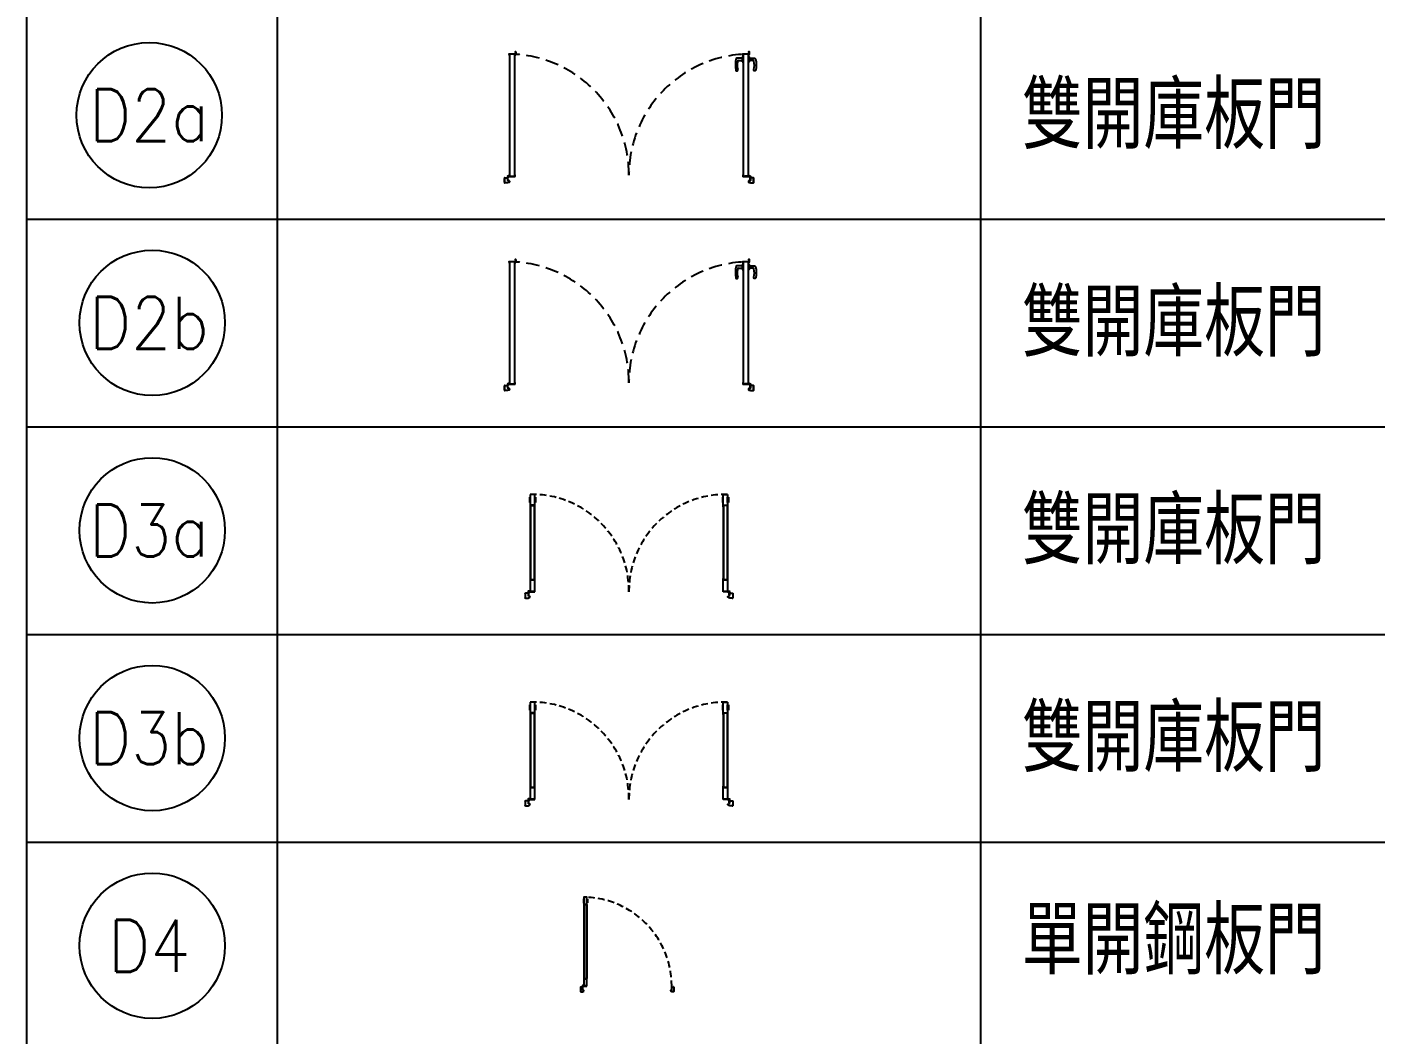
# Model space of a CAD drawing. Header units: millimetres. Extents: x -960 to 39633, y -720 to 12125.
# Drawn here: x 33629 to 34927, y 2136 to 3106 of the extents above; entities that cross this region are included whole.
import ezdxf
from ezdxf.enums import TextEntityAlignment as Align

# ---------------------------------------------------------------- set-up
doc = ezdxf.new("R2010")
doc.units = ezdxf.units.MM
doc.header["$LTSCALE"] = 100
doc.linetypes.add('188K-SM-03-F05-ARCH-PA-Y2257103$0$DASHED', pattern=[19.05, 12.7, -6.35])
doc.layers.add('188K-SM-03-F05-ARCH-PA-Y2257103$0$K-TXT', color=53, linetype='Continuous')
doc.styles.add('188K-SM-03-F05-ARCH-PA-Y2257103$0$Standard', font='txt.shx', dxfattribs={"bigfont": 'chineset.shx'})

# ---------------------------------------------------------------- blocks, each defined once
blk = doc.blocks.new('188K-SM-03-F05-ARCH-PA-Y2257103')
at = {"layer": '188K-SM-03-F05-ARCH-PA-Y2257103$0$K-TXT'}
for p, q in [((33628.5, 321.1), (33628.5, 4041.1)), ((33869.9, 321.1), (33869.9, 3881.1)), ((34546.8, 3881.1), (34546.8, 321.1)), ((33628.5, 2921.1), (36635.7, 2921.1)), ((33628.5, 2721.1), (36635.7, 2721.1)), ((33628.5, 2521.1), (36635.7, 2521.1)), ((33628.5, 2321.1), (36635.7, 2321.1))]:
    blk.add_line(p, q, dxfattribs=at)
at = {"layer": '188K-SM-03-F05-ARCH-PA-Y2257103$0$K-TXT', "color": 4, "ltscale": 0.1}
for p, q in [((34317.5, 3077.4), (34317.5, 3072.5)), ((34318.3, 3077.4), (34317.5, 3077.4)), ((34318.3, 3072.5), (34318.3, 3077.4)), ((34313.5, 3076), (34312.1, 3076)), ((34317.5, 3076), (34313.5, 3076)), ((34313.6, 3073.8), (34317.5, 3073.8)), ((34317.5, 3072.5), (34318.3, 3072.5)), ((34088.3, 2960.9), (34088.3, 2955.9)), ((34088.3, 2956.5), (34088.3, 2960.3)), ((34088.9, 2960.9), (34091.4, 2960.9)), ((34091.4, 2960.9), (34091.4, 2958.6)), ((34327.7, 2960.9), (34325.3, 2960.9)), ((34325.3, 2960.9), (34325.3, 2958.2)), ((34328.3, 2960.9), (34328.3, 2955.9)), ((34328.3, 2956.5), (34328.3, 2960.3)), ((34091.4, 2955.9), (34088.9, 2955.9)), ((34091.4, 2958.6), (34091.4, 2958.6)), ((34093, 2956.4), (34091.4, 2955.9)), ((34092, 2957.8), (34092.2, 2957.8)), ((34092.2, 2957.8), (34092.3, 2957.8)), ((34092.4, 2957.7), (34092.3, 2957.7)), ((34092.3, 2957.7), (34092.3, 2956.9)), ((34092.3, 2956.9), (34093, 2956.9)), ((34092.4, 2957.7), (34092.4, 2957.7)), ((34092.8, 2958.2), (34092.5, 2958.2)), ((34093, 2957.7), (34092.8, 2957.7)), ((34092.8, 2957.7), (34092.8, 2957.7)), ((34093, 2957.8), (34093.1, 2957.8)), ((34093, 2956.9), (34093, 2957.7)), ((34093.1, 2957.8), (34093.1, 2957.8)), ((34093.3, 2957.6), (34093.3, 2956.9)), ((34323.3, 2957.6), (34323.3, 2956.9)), ((34323.6, 2957.8), (34323.5, 2957.8)), ((34323.7, 2957.8), (34323.6, 2957.8)), ((34323.7, 2956.9), (34323.7, 2957.7)), ((34323.7, 2957.7), (34323.8, 2957.7)), ((34324.4, 2956.9), (34323.7, 2956.9)), ((34323.7, 2956.4), (34325.3, 2955.9)), ((34323.8, 2957.7), (34323.8, 2957.7)), ((34323.9, 2958.2), (34324.2, 2958.2)), ((34324.2, 2957.7), (34324.2, 2957.7)), ((34324.2, 2957.7), (34324.4, 2957.7)), ((34324.5, 2957.8), (34324.4, 2957.8)), ((34324.4, 2957.7), (34324.4, 2956.9)), ((34324.6, 2957.8), (34324.5, 2957.8)), ((34325.3, 2958.2), (34325.3, 2958.4)), ((34325.3, 2955.9), (34327.7, 2955.9)), ((34313.5, 2876), (34312.1, 2876)), ((34317.5, 2876), (34313.5, 2876)), ((34313.6, 2873.8), (34317.5, 2873.8)), ((34317.5, 2877.4), (34317.5, 2872.5)), ((34318.3, 2877.4), (34317.5, 2877.4)), ((34317.5, 2872.5), (34318.3, 2872.5)), ((34318.3, 2872.5), (34318.3, 2877.4)), ((34088.3, 2760.9), (34088.3, 2755.9)), ((34088.3, 2756.5), (34088.3, 2760.3)), ((34088.9, 2760.9), (34091.4, 2760.9)), ((34091.4, 2755.9), (34088.9, 2755.9)), ((34091.4, 2760.9), (34091.4, 2758.6)), ((34091.4, 2758.6), (34091.4, 2758.6)), ((34093, 2756.4), (34091.4, 2755.9)), ((34092, 2757.8), (34092.2, 2757.8)), ((34092.2, 2757.8), (34092.3, 2757.8)), ((34092.4, 2757.7), (34092.3, 2757.7)), ((34092.3, 2757.7), (34092.3, 2756.9)), ((34092.3, 2756.9), (34093, 2756.9)), ((34092.4, 2757.7), (34092.4, 2757.7)), ((34092.8, 2758.2), (34092.5, 2758.2)), ((34093, 2757.7), (34092.8, 2757.7)), ((34092.8, 2757.7), (34092.8, 2757.7)), ((34093, 2757.8), (34093.1, 2757.8)), ((34093, 2756.9), (34093, 2757.7)), ((34093.1, 2757.8), (34093.1, 2757.8)), ((34093.3, 2757.6), (34093.3, 2756.9)), ((34323.3, 2757.6), (34323.3, 2756.9)), ((34323.6, 2757.8), (34323.5, 2757.8)), ((34323.7, 2757.8), (34323.6, 2757.8)), ((34323.7, 2756.9), (34323.7, 2757.7)), ((34323.7, 2757.7), (34323.8, 2757.7)), ((34324.4, 2756.9), (34323.7, 2756.9)), ((34323.7, 2756.4), (34325.3, 2755.9)), ((34323.8, 2757.7), (34323.8, 2757.7)), ((34323.9, 2758.2), (34324.2, 2758.2)), ((34324.2, 2757.7), (34324.2, 2757.7)), ((34324.2, 2757.7), (34324.4, 2757.7)), ((34324.5, 2757.8), (34324.4, 2757.8)), ((34324.4, 2757.7), (34324.4, 2756.9)), ((34324.6, 2757.8), (34324.5, 2757.8)), ((34327.7, 2760.9), (34325.3, 2760.9)), ((34325.3, 2760.9), (34325.3, 2758.2)), ((34325.3, 2758.2), (34325.3, 2758.4)), ((34325.3, 2755.9), (34327.7, 2755.9)), ((34328.3, 2760.9), (34328.3, 2755.9)), ((34328.3, 2756.5), (34328.3, 2760.3)), ((34113.3, 2653.2), (34112.5, 2653.2)), ((34112.5, 2653.2), (34112.5, 2648.1)), ((34117.5, 2655.9), (34113.3, 2655.9)), ((34113.3, 2655.9), (34113.3, 2645.4)), ((34113.3, 2648.1), (34113.3, 2653.2)), ((34117.5, 2645.4), (34117.5, 2655.9)), ((34117.5, 2653.2), (34118.3, 2653.2)), ((34117.5, 2648.1), (34117.5, 2653.2)), ((34118.3, 2653.2), (34118.3, 2648.1)), ((34298.3, 2653.2), (34298.3, 2648.1)), ((34299.2, 2653.2), (34298.3, 2653.2)), ((34299.2, 2645.4), (34299.2, 2655.9)), ((34299.2, 2655.9), (34303.3, 2655.9)), ((34299.2, 2648.1), (34299.2, 2653.2)), ((34303.3, 2655.9), (34303.3, 2645.4)), ((34303.3, 2648.1), (34303.3, 2653.2)), ((34303.3, 2653.2), (34304.2, 2653.2)), ((34304.2, 2653.2), (34304.2, 2648.1)), ((34112.5, 2648.1), (34113.3, 2648.1)), ((34113.3, 2645.4), (34117.5, 2645.4)), ((34117.4, 2645.5), (34113.4, 2645.5)), ((34113.4, 2645.4), (34113.4, 2644.1)), ((34113.4, 2644.1), (34113.5, 2644)), ((34113.5, 2645.1), (34113.5, 2645.3)), ((34113.5, 2645.3), (34115.4, 2645.3)), ((34114, 2645.1), (34113.5, 2645.1)), ((34113.5, 2644.2), (34113.5, 2645)), ((34113.5, 2645), (34114, 2645)), ((34113.5, 2574), (34113.5, 2645)), ((34113.5, 2645), (34113.6, 2645)), ((34113.5, 2644), (34113.5, 2644.2)), ((34113.6, 2645), (34113.6, 2574)), ((34114, 2645), (34114, 2645.1)), ((34115.4, 2645.3), (34115.4, 2645.4)), ((34115.4, 2645.4), (34115.5, 2645.3)), ((34115.5, 2645.3), (34117.3, 2645.3)), ((34117.3, 2645.1), (34116.8, 2645.1)), ((34116.8, 2645.1), (34116.8, 2645)), ((34116.8, 2645), (34117.3, 2645)), ((34117.2, 2574), (34117.2, 2645)), ((34117.2, 2645), (34117.3, 2645)), ((34117.3, 2645.3), (34117.3, 2645.1)), ((34117.3, 2645), (34117.3, 2644.2)), ((34117.3, 2645), (34117.3, 2574)), ((34117.3, 2644.2), (34117.3, 2644.2)), ((34117.3, 2644.2), (34117.3, 2644)), ((34117.4, 2644.1), (34117.4, 2645.4)), ((34117.4, 2644), (34117.4, 2644.1)), ((34118.3, 2648.1), (34117.5, 2648.1)), ((34298.3, 2648.1), (34299.2, 2648.1)), ((34299.2, 2644.1), (34299.2, 2645.4)), ((34303.3, 2645.4), (34299.2, 2645.4)), ((34299.3, 2644), (34299.2, 2644.1)), ((34299.3, 2645.5), (34303.2, 2645.5)), ((34299.3, 2645.3), (34299.3, 2645.1)), ((34299.3, 2645), (34299.3, 2644.2)), ((34299.3, 2644.2), (34299.3, 2644.2)), ((34301.2, 2645.3), (34299.4, 2645.3)), ((34299.4, 2645.1), (34299.8, 2645.1)), ((34299.8, 2645), (34299.4, 2645)), ((34299.4, 2574), (34299.4, 2645)), ((34299.4, 2645), (34299.4, 2645)), ((34299.4, 2645), (34299.4, 2574)), ((34299.4, 2644.2), (34299.4, 2644)), ((34299.8, 2645.1), (34299.8, 2645)), ((34301.3, 2645.3), (34301.2, 2645.4)), ((34301.2, 2645.4), (34301.2, 2645.3)), ((34303.1, 2645.3), (34301.3, 2645.3)), ((34302.6, 2645), (34302.6, 2645.1)), ((34302.7, 2645.1), (34303.1, 2645.1)), ((34303.1, 2645), (34302.7, 2645)), ((34303.1, 2645), (34303.1, 2574)), ((34303.1, 2574), (34303.1, 2645)), ((34303.1, 2645), (34303.1, 2645)), ((34303.1, 2644), (34303.1, 2644.2)), ((34303.2, 2645.1), (34303.2, 2645.3)), ((34303.2, 2644.2), (34303.2, 2645)), ((34303.3, 2644.1), (34303.2, 2644)), ((34304.2, 2648.1), (34303.3, 2648.1)), ((34303.3, 2645.4), (34303.3, 2644.1)), ((34117.5, 2573.7), (34113.3, 2573.7)), ((34113.3, 2573.7), (34113.3, 2562)), ((34113.6, 2574), (34113.5, 2574)), ((34117.3, 2574), (34117.2, 2574)), ((34117.5, 2562), (34117.5, 2573.7)), ((34299.2, 2562), (34299.2, 2573.7)), ((34299.2, 2573.7), (34303.3, 2573.7)), ((34299.4, 2574), (34299.4, 2574)), ((34303.1, 2574), (34303.1, 2574)), ((34303.3, 2573.7), (34303.3, 2562)), ((34108.3, 2560.9), (34108.3, 2555.9)), ((34111.3, 2560.9), (34108.8, 2560.9)), ((34111.7, 2561.5), (34111.5, 2561.5)), ((34111.5, 2561.5), (34111.5, 2559)), ((34111.5, 2557.8), (34111.5, 2560.7)), ((34111.5, 2559), (34111.7, 2559)), ((34112.3, 2557.8), (34111.5, 2557.8)), ((34111.7, 2559), (34111.7, 2561.5)), ((34117.2, 2562.5), (34112.5, 2562.5)), ((34112.5, 2562.5), (34112.5, 2562.3)), ((34112.5, 2562.3), (34117.2, 2562.3)), ((34113, 2557.8), (34112.7, 2557.8)), ((34113.3, 2562), (34117.5, 2562)), ((34117.2, 2562.3), (34117.2, 2562.5)), ((34303.3, 2562), (34299.2, 2562)), ((34299.5, 2562.5), (34304.2, 2562.5)), ((34299.5, 2562.3), (34299.5, 2562.5)), ((34304.2, 2562.3), (34299.5, 2562.3)), ((34303.7, 2557.8), (34303.9, 2557.8)), ((34304.2, 2562.5), (34304.2, 2562.3)), ((34304.4, 2557.8), (34305.2, 2557.8)), ((34304.9, 2559), (34304.9, 2561.5)), ((34304.9, 2561.5), (34305.2, 2561.5)), ((34305.2, 2559), (34304.9, 2559)), ((34305.2, 2561.5), (34305.2, 2559)), ((34305.2, 2557.8), (34305.2, 2560.7)), ((34305.4, 2560.9), (34307.8, 2560.9)), ((34308.3, 2560.9), (34308.3, 2555.9)), ((34108.8, 2555.9), (34111.3, 2555.9)), ((34111.3, 2555.9), (34112.9, 2557)), ((34112.1, 2557.7), (34112.3, 2557.7)), ((34112.1, 2557.5), (34112.1, 2557.7)), ((34112.9, 2557.5), (34112.1, 2557.5)), ((34112.7, 2557.7), (34112.9, 2557.7)), ((34112.9, 2557.7), (34112.9, 2557.5)), ((34113, 2557.2), (34113, 2557.7)), ((34303.6, 2557.2), (34303.6, 2557.7)), ((34303.9, 2557.7), (34303.8, 2557.7)), ((34303.8, 2557.7), (34303.8, 2557.5)), ((34303.8, 2557.5), (34304.5, 2557.5)), ((34305.4, 2555.9), (34303.8, 2557)), ((34304.5, 2557.7), (34304.4, 2557.7)), ((34304.5, 2557.5), (34304.5, 2557.7)), ((34307.8, 2555.9), (34305.4, 2555.9)), ((34117.5, 2455.9), (34113.3, 2455.9)), ((34113.3, 2455.9), (34113.3, 2445.4)), ((34117.5, 2445.4), (34117.5, 2455.9)), ((34299.2, 2445.4), (34299.2, 2455.9)), ((34299.2, 2455.9), (34303.3, 2455.9)), ((34303.3, 2455.9), (34303.3, 2445.4)), ((34113.3, 2453.2), (34112.5, 2453.2)), ((34112.5, 2453.2), (34112.5, 2448.1)), ((34112.5, 2448.1), (34113.3, 2448.1)), ((34113.3, 2448.1), (34113.3, 2453.2)), ((34113.3, 2445.4), (34117.5, 2445.4)), ((34117.4, 2445.5), (34113.4, 2445.5)), ((34113.4, 2445.4), (34113.4, 2444.1)), ((34113.4, 2444.1), (34113.5, 2444)), ((34113.5, 2445.1), (34113.5, 2445.3)), ((34113.5, 2445.3), (34115.4, 2445.3)), ((34114, 2445.1), (34113.5, 2445.1)), ((34113.5, 2444.2), (34113.5, 2445)), ((34113.5, 2445), (34114, 2445)), ((34113.5, 2374), (34113.5, 2445)), ((34113.5, 2445), (34113.6, 2445)), ((34113.5, 2444), (34113.5, 2444.2)), ((34113.6, 2445), (34113.6, 2374)), ((34114, 2445), (34114, 2445.1)), ((34115.4, 2445.3), (34115.4, 2445.4)), ((34115.4, 2445.4), (34115.5, 2445.3)), ((34115.5, 2445.3), (34117.3, 2445.3)), ((34117.3, 2445.1), (34116.8, 2445.1)), ((34116.8, 2445.1), (34116.8, 2445)), ((34116.8, 2445), (34117.3, 2445)), ((34117.2, 2374), (34117.2, 2445)), ((34117.2, 2445), (34117.3, 2445)), ((34117.3, 2445.3), (34117.3, 2445.1)), ((34117.3, 2445), (34117.3, 2444.2)), ((34117.3, 2445), (34117.3, 2374)), ((34117.3, 2444.2), (34117.3, 2444.2)), ((34117.3, 2444.2), (34117.3, 2444)), ((34117.4, 2444.1), (34117.4, 2445.4)), ((34117.4, 2444), (34117.4, 2444.1)), ((34117.5, 2453.2), (34118.3, 2453.2)), ((34117.5, 2448.1), (34117.5, 2453.2)), ((34118.3, 2448.1), (34117.5, 2448.1)), ((34118.3, 2453.2), (34118.3, 2448.1)), ((34298.3, 2453.2), (34298.3, 2448.1)), ((34299.2, 2453.2), (34298.3, 2453.2)), ((34298.3, 2448.1), (34299.2, 2448.1)), ((34299.2, 2448.1), (34299.2, 2453.2)), ((34299.2, 2444.1), (34299.2, 2445.4)), ((34303.3, 2445.4), (34299.2, 2445.4)), ((34299.3, 2444), (34299.2, 2444.1)), ((34299.3, 2445.5), (34303.2, 2445.5)), ((34299.3, 2445.3), (34299.3, 2445.1)), ((34299.3, 2445), (34299.3, 2444.2)), ((34299.3, 2444.2), (34299.3, 2444.2)), ((34301.2, 2445.3), (34299.4, 2445.3)), ((34299.4, 2445.1), (34299.8, 2445.1)), ((34299.8, 2445), (34299.4, 2445)), ((34299.4, 2374), (34299.4, 2445)), ((34299.4, 2445), (34299.4, 2445)), ((34299.4, 2445), (34299.4, 2374)), ((34299.4, 2444.2), (34299.4, 2444)), ((34299.8, 2445.1), (34299.8, 2445)), ((34301.3, 2445.3), (34301.2, 2445.4)), ((34301.2, 2445.4), (34301.2, 2445.3)), ((34303.1, 2445.3), (34301.3, 2445.3)), ((34302.6, 2445), (34302.6, 2445.1)), ((34302.7, 2445.1), (34303.1, 2445.1)), ((34303.1, 2445), (34302.7, 2445)), ((34303.1, 2445), (34303.1, 2374)), ((34303.1, 2374), (34303.1, 2445)), ((34303.1, 2445), (34303.1, 2445)), ((34303.1, 2444), (34303.1, 2444.2)), ((34303.2, 2445.1), (34303.2, 2445.3)), ((34303.2, 2444.2), (34303.2, 2445)), ((34303.3, 2444.1), (34303.2, 2444)), ((34303.3, 2448.1), (34303.3, 2453.2)), ((34303.3, 2453.2), (34304.2, 2453.2)), ((34304.2, 2448.1), (34303.3, 2448.1)), ((34303.3, 2445.4), (34303.3, 2444.1)), ((34304.2, 2453.2), (34304.2, 2448.1)), ((34117.5, 2373.7), (34113.3, 2373.7)), ((34113.3, 2373.7), (34113.3, 2362)), ((34113.6, 2374), (34113.5, 2374)), ((34117.3, 2374), (34117.2, 2374)), ((34117.5, 2362), (34117.5, 2373.7)), ((34299.2, 2362), (34299.2, 2373.7)), ((34299.2, 2373.7), (34303.3, 2373.7)), ((34299.4, 2374), (34299.4, 2374)), ((34303.1, 2374), (34303.1, 2374)), ((34303.3, 2373.7), (34303.3, 2362)), ((34108.3, 2360.9), (34108.3, 2355.9)), ((34111.3, 2360.9), (34108.8, 2360.9)), ((34108.8, 2355.9), (34111.3, 2355.9)), ((34111.3, 2355.9), (34112.9, 2357)), ((34111.7, 2361.5), (34111.5, 2361.5)), ((34111.5, 2361.5), (34111.5, 2359)), ((34111.5, 2357.8), (34111.5, 2360.7)), ((34111.5, 2359), (34111.7, 2359)), ((34112.3, 2357.8), (34111.5, 2357.8)), ((34111.7, 2359), (34111.7, 2361.5)), ((34112.1, 2357.7), (34112.3, 2357.7)), ((34112.1, 2357.5), (34112.1, 2357.7)), ((34112.9, 2357.5), (34112.1, 2357.5)), ((34117.2, 2362.5), (34112.5, 2362.5)), ((34112.5, 2362.5), (34112.5, 2362.3)), ((34112.5, 2362.3), (34117.2, 2362.3)), ((34113, 2357.8), (34112.7, 2357.8)), ((34112.7, 2357.7), (34112.9, 2357.7)), ((34112.9, 2357.7), (34112.9, 2357.5)), ((34113, 2357.2), (34113, 2357.7)), ((34113.3, 2362), (34117.5, 2362)), ((34117.2, 2362.3), (34117.2, 2362.5)), ((34303.3, 2362), (34299.2, 2362)), ((34299.5, 2362.5), (34304.2, 2362.5)), ((34299.5, 2362.3), (34299.5, 2362.5)), ((34304.2, 2362.3), (34299.5, 2362.3)), ((34303.6, 2357.2), (34303.6, 2357.7)), ((34303.7, 2357.8), (34303.9, 2357.8)), ((34303.9, 2357.7), (34303.8, 2357.7)), ((34303.8, 2357.7), (34303.8, 2357.5)), ((34303.8, 2357.5), (34304.5, 2357.5)), ((34305.4, 2355.9), (34303.8, 2357)), ((34304.2, 2362.5), (34304.2, 2362.3)), ((34304.4, 2357.8), (34305.2, 2357.8)), ((34304.5, 2357.7), (34304.4, 2357.7)), ((34304.5, 2357.5), (34304.5, 2357.7)), ((34304.9, 2359), (34304.9, 2361.5)), ((34304.9, 2361.5), (34305.2, 2361.5)), ((34305.2, 2359), (34304.9, 2359)), ((34305.2, 2361.5), (34305.2, 2359)), ((34305.2, 2357.8), (34305.2, 2360.7)), ((34305.4, 2360.9), (34307.8, 2360.9)), ((34307.8, 2355.9), (34305.4, 2355.9)), ((34308.3, 2360.9), (34308.3, 2355.9))]:
    blk.add_line(p, q, dxfattribs=at)
at = {"layer": '188K-SM-03-F05-ARCH-PA-Y2257103$0$K-TXT', "color": 4}
for p, q in [((34307.8, 2555.9), (34308.3, 2555.9)), ((34308.3, 2556.4), (34308.3, 2555.9)), ((34307.8, 2355.9), (34308.3, 2355.9)), ((34308.3, 2356.4), (34308.3, 2355.9))]:
    blk.add_line(p, q, dxfattribs=at)
at = {"layer": '188K-SM-03-F05-ARCH-PA-Y2257103$0$K-TXT', "color": 150, "ltscale": 0.005}
for p, q in [((34165.1, 2260.7), (34165.1, 2189.6)), ((34165.1, 2189.6), (34165.1, 2260.7)), ((34165.1, 2260.7), (34165.1, 2260.7)), ((34167.6, 2189.6), (34167.6, 2260.7)), ((34167.6, 2260.7), (34167.6, 2260.7)), ((34167.6, 2260.7), (34167.6, 2189.6)), ((34167.8, 2266.1), (34168.3, 2266.1)), ((34167.8, 2262.7), (34167.8, 2266.1)), ((34168.3, 2262.7), (34167.8, 2262.7)), ((34168.3, 2266.1), (34168.3, 2262.7)), ((34163.6, 2181.5), (34162, 2181.5)), ((34163.7, 2178.2), (34163.7, 2181.4)), ((34165.1, 2189.6), (34165.1, 2189.6)), ((34167.6, 2189.6), (34167.6, 2189.6)), ((34249.5, 2178.2), (34249.5, 2181.4)), ((34249.7, 2181.5), (34251.3, 2181.5)), ((34161.6, 2181.2), (34161.6, 2177.3)), ((34162, 2176.9), (34163.6, 2176.9)), ((34163.6, 2176.9), (34164.7, 2177.6)), ((34164.3, 2178.2), (34163.7, 2178.2)), ((34164.2, 2178), (34164.2, 2178.1)), ((34164.2, 2178.1), (34164.3, 2178.1)), ((34164.7, 2178), (34164.2, 2178)), ((34164.7, 2178.2), (34164.6, 2178.2)), ((34164.6, 2178.1), (34164.7, 2178.1)), ((34164.7, 2178.1), (34164.7, 2178)), ((34164.8, 2177.8), (34164.8, 2178.1)), ((34248.5, 2178.2), (34248.7, 2178.2)), ((34248.5, 2177.8), (34248.5, 2178.1)), ((34248.6, 2178.1), (34248.6, 2178)), ((34248.7, 2178.1), (34248.6, 2178.1)), ((34248.6, 2178), (34249.1, 2178)), ((34249.7, 2176.9), (34248.6, 2177.6)), ((34249, 2178.2), (34249.5, 2178.2)), ((34249.1, 2178.1), (34249, 2178.1)), ((34249.1, 2178), (34249.1, 2178.1)), ((34251.3, 2176.9), (34249.7, 2176.9)), ((34251.6, 2181.2), (34251.6, 2177.3))]:
    blk.add_line(p, q, dxfattribs=at)
at = {"layer": '188K-SM-03-F05-ARCH-PA-Y2257103$0$K-TXT', "color": 4, "ltscale": 0.1}
for points in [[(34099.2, 3080), (34099.2, 3081.8), (34099.2, 3080), (34092.6, 3080), (34092.6, 3079.8), (34093.1, 3079.8), (34093.1, 3078.8, 0.414214), (34093.2, 3078.6), (34093.3, 3078.6), (34093.3, 3078.8), (34093.2, 3078.8), (34093.2, 3079.7), (34093.3, 3079.7), (34093.3, 2962.5), (34093.2, 2962.5), (34093.2, 2963.4), (34093.3, 2963.4), (34093.3, 2963.6), (34093.2, 2963.6, 0.414214), (34093.1, 2963.4), (34093.1, 2962.3, 0.414214), (34093.2, 2962.2), (34098.5, 2962.2, 0.414214), (34098.6, 2962.3), (34098.6, 2963.4, 0.414214), (34098.5, 2963.6), (34098.4, 2963.6), (34098.4, 2963.4), (34098.5, 2963.4), (34098.5, 2962.5), (34098.3, 2962.5), (34098.3, 3079.7), (34098.5, 3079.7), (34098.5, 3078.8), (34098.4, 3078.8), (34098.4, 3078.6), (34098.5, 3078.6, 0.414214), (34098.6, 3078.8), (34098.6, 3079.7), (34099.4, 3079.7, 0.414214), (34099.5, 3079.8), (34099.5, 3082, 0.414214), (34099.4, 3082.1), (34098.6, 3082.1), (34098.6, 3081.8), (34099.2, 3081.8)], [(34324.2, 3080), (34324.2, 3081.8), (34324.2, 3080), (34317.6, 3080), (34317.6, 3079.8), (34318.1, 3079.8), (34318.1, 3078.8, 0.414214), (34318.2, 3078.6), (34318.3, 3078.6), (34318.3, 3078.8), (34318.2, 3078.8), (34318.2, 3079.7), (34318.3, 3079.7), (34318.3, 2962.5), (34318.2, 2962.5), (34318.2, 2963.4), (34318.3, 2963.4), (34318.3, 2963.6), (34318.2, 2963.6, 0.414214), (34318.1, 2963.4), (34318.1, 2962.3, 0.414214), (34318.2, 2962.2), (34323.5, 2962.2, 0.414214), (34323.6, 2962.3), (34323.6, 2963.4, 0.414214), (34323.5, 2963.6), (34323.4, 2963.6), (34323.4, 2963.4), (34323.5, 2963.4), (34323.5, 2962.5), (34323.3, 2962.5), (34323.3, 3079.7), (34323.5, 3079.7), (34323.5, 3078.8), (34323.4, 3078.8), (34323.4, 3078.6), (34323.5, 3078.6, 0.414214), (34323.6, 3078.8), (34323.6, 3079.7), (34324.4, 3079.7, 0.414214), (34324.5, 3079.8), (34324.5, 3082, 0.414214), (34324.4, 3082.1), (34323.6, 3082.1), (34323.6, 3081.8), (34324.2, 3081.8)], [(34324.1, 3076), (34328.1, 3076), (34329.5, 3076, -0.327495), (34330.3, 3075.3, -0.089847), (34330.5, 3064.6, -1.144881), (34328.6, 3065, 0.137079), (34328.6, 3073.3, 0.349357), (34328.1, 3073.8), (34324.1, 3073.8)], [(34099.2, 2880), (34099.2, 2881.8), (34099.2, 2880), (34092.6, 2880), (34092.6, 2879.8), (34093.1, 2879.8), (34093.1, 2878.8, 0.414214), (34093.2, 2878.6), (34093.3, 2878.6), (34093.3, 2878.8), (34093.2, 2878.8), (34093.2, 2879.7), (34093.3, 2879.7), (34093.3, 2762.5), (34093.2, 2762.5), (34093.2, 2763.4), (34093.3, 2763.4), (34093.3, 2763.6), (34093.2, 2763.6, 0.414214), (34093.1, 2763.4), (34093.1, 2762.3, 0.414214), (34093.2, 2762.2), (34098.5, 2762.2, 0.414214), (34098.6, 2762.3), (34098.6, 2763.4, 0.414214), (34098.5, 2763.6), (34098.4, 2763.6), (34098.4, 2763.4), (34098.5, 2763.4), (34098.5, 2762.5), (34098.3, 2762.5), (34098.3, 2879.7), (34098.5, 2879.7), (34098.5, 2878.8), (34098.4, 2878.8), (34098.4, 2878.6), (34098.5, 2878.6, 0.414214), (34098.6, 2878.8), (34098.6, 2879.7), (34099.4, 2879.7, 0.414214), (34099.5, 2879.8), (34099.5, 2882, 0.414214), (34099.4, 2882.1), (34098.6, 2882.1), (34098.6, 2881.8), (34099.2, 2881.8)], [(34324.2, 2880), (34324.2, 2881.8), (34324.2, 2880), (34317.6, 2880), (34317.6, 2879.8), (34318.1, 2879.8), (34318.1, 2878.8, 0.414214), (34318.2, 2878.6), (34318.3, 2878.6), (34318.3, 2878.8), (34318.2, 2878.8), (34318.2, 2879.7), (34318.3, 2879.7), (34318.3, 2762.5), (34318.2, 2762.5), (34318.2, 2763.4), (34318.3, 2763.4), (34318.3, 2763.6), (34318.2, 2763.6, 0.414214), (34318.1, 2763.4), (34318.1, 2762.3, 0.414214), (34318.2, 2762.2), (34323.5, 2762.2, 0.414214), (34323.6, 2762.3), (34323.6, 2763.4, 0.414214), (34323.5, 2763.6), (34323.4, 2763.6), (34323.4, 2763.4), (34323.5, 2763.4), (34323.5, 2762.5), (34323.3, 2762.5), (34323.3, 2879.7), (34323.5, 2879.7), (34323.5, 2878.8), (34323.4, 2878.8), (34323.4, 2878.6), (34323.5, 2878.6, 0.414214), (34323.6, 2878.8), (34323.6, 2879.7), (34324.4, 2879.7, 0.414214), (34324.5, 2879.8), (34324.5, 2882, 0.414214), (34324.4, 2882.1), (34323.6, 2882.1), (34323.6, 2881.8), (34324.2, 2881.8)], [(34324.1, 2876), (34328.1, 2876), (34329.5, 2876, -0.327495), (34330.3, 2875.3, -0.089847), (34330.5, 2864.6, -1.144881), (34328.6, 2865, 0.137079), (34328.6, 2873.3, 0.349357), (34328.1, 2873.8), (34324.1, 2873.8)]]:
    blk.add_lwpolyline(points, format="xyb", dxfattribs=at)
for points in [[(34323.3, 3072.5), (34323.3, 3077.4), (34324.1, 3077.4), (34324.1, 3072.5)], [(34091.6, 2958.7), (34091.6, 2961.5), (34091.4, 2961.5), (34091.4, 2958.7)], [(34096.9, 2962.2), (34092.4, 2962.2), (34092.4, 2962.5), (34096.9, 2962.5)], [(34319.8, 2962.2), (34324.3, 2962.2), (34324.3, 2962.5), (34319.8, 2962.5)], [(34325, 2958.3), (34325, 2961.5), (34325.3, 2961.5), (34325.3, 2958.3)], [(34323.3, 2872.5), (34323.3, 2877.4), (34324.1, 2877.4), (34324.1, 2872.5)], [(34091.6, 2758.7), (34091.6, 2761.5), (34091.4, 2761.5), (34091.4, 2758.7)], [(34096.9, 2762.2), (34092.4, 2762.2), (34092.4, 2762.5), (34096.9, 2762.5)], [(34319.8, 2762.2), (34324.3, 2762.2), (34324.3, 2762.5), (34319.8, 2762.5)], [(34325, 2758.3), (34325, 2761.5), (34325.3, 2761.5), (34325.3, 2758.3)]]:
    blk.add_lwpolyline(points, close=True, dxfattribs=at)
for points in [[(34115.4, 2573.6), (34115.4, 2573.7), (34113.5, 2573.7, -0.414214), (34113.5, 2573.7), (34113.5, 2573.9, -0.414214), (34113.5, 2573.9), (34114, 2573.9, 0.414214), (34114, 2573.9), (34114, 2574, 0.414214), (34114, 2574), (34113.5, 2574, -0.414214), (34113.5, 2574), (34113.5, 2574.8, -0.414214), (34113.5, 2574.8), (34113.5, 2574.8, 0.414214), (34113.5, 2574.8), (34113.5, 2575, 0.72636), (34113.5, 2575), (34113.4, 2574.9, 0.158507), (34113.4, 2574.9), (34113.4, 2573.6, 0.414214), (34113.4, 2573.5), (34117.4, 2573.5, 0.414214), (34117.4, 2573.6), (34117.4, 2574.9, 0.158507), (34117.4, 2574.9), (34117.4, 2575, 0.72636), (34117.3, 2575), (34117.3, 2574.8, 0.414214), (34117.3, 2574.8, -0.414214), (34117.3, 2574.8), (34117.3, 2574, -0.414214), (34117.3, 2574), (34116.8, 2574, 0.414214), (34116.8, 2574), (34116.8, 2573.9, 0.414214), (34116.8, 2573.9), (34117.3, 2573.9, -0.414214), (34117.3, 2573.9), (34117.3, 2573.7, -0.414214), (34117.3, 2573.7), (34115.5, 2573.7)], [(34301.2, 2573.6), (34301.3, 2573.7), (34303.1, 2573.7, 0.414214), (34303.2, 2573.7), (34303.2, 2573.9, 0.414214), (34303.1, 2573.9), (34302.7, 2573.9, -0.414214), (34302.6, 2573.9), (34302.6, 2574, -0.414214), (34302.7, 2574), (34303.1, 2574, 0.414214), (34303.2, 2574), (34303.2, 2574.8, 0.414214), (34303.1, 2574.8), (34303.1, 2574.8, -0.414214), (34303.1, 2574.8), (34303.1, 2575, -0.72636), (34303.2, 2575), (34303.3, 2574.9, -0.158507), (34303.3, 2574.9), (34303.3, 2573.6, -0.414214), (34303.2, 2573.5), (34299.3, 2573.5, -0.414214), (34299.2, 2573.6), (34299.2, 2574.9, -0.158507), (34299.2, 2574.9), (34299.3, 2575, -0.72636), (34299.4, 2575), (34299.4, 2574.8, -0.414214), (34299.3, 2574.8, 0.414214), (34299.3, 2574.8), (34299.3, 2574, 0.414214), (34299.4, 2574), (34299.8, 2574, -0.414214), (34299.8, 2574), (34299.8, 2573.9, -0.414214), (34299.8, 2573.9), (34299.4, 2573.9, 0.414214), (34299.3, 2573.9), (34299.3, 2573.7, 0.414214), (34299.4, 2573.7), (34301.2, 2573.7)], [(34115.4, 2373.6), (34115.4, 2373.7), (34113.5, 2373.7, -0.414214), (34113.5, 2373.7), (34113.5, 2373.9, -0.414214), (34113.5, 2373.9), (34114, 2373.9, 0.414214), (34114, 2373.9), (34114, 2374, 0.414214), (34114, 2374), (34113.5, 2374, -0.414214), (34113.5, 2374), (34113.5, 2374.8, -0.414214), (34113.5, 2374.8), (34113.5, 2374.8, 0.414214), (34113.5, 2374.8), (34113.5, 2375, 0.72636), (34113.5, 2375), (34113.4, 2374.9, 0.158507), (34113.4, 2374.9), (34113.4, 2373.6, 0.414214), (34113.4, 2373.5), (34117.4, 2373.5, 0.414214), (34117.4, 2373.6), (34117.4, 2374.9, 0.158507), (34117.4, 2374.9), (34117.4, 2375, 0.72636), (34117.3, 2375), (34117.3, 2374.8, 0.414214), (34117.3, 2374.8, -0.414214), (34117.3, 2374.8), (34117.3, 2374, -0.414214), (34117.3, 2374), (34116.8, 2374, 0.414214), (34116.8, 2374), (34116.8, 2373.9, 0.414214), (34116.8, 2373.9), (34117.3, 2373.9, -0.414214), (34117.3, 2373.9), (34117.3, 2373.7, -0.414214), (34117.3, 2373.7), (34115.5, 2373.7)], [(34301.2, 2373.6), (34301.3, 2373.7), (34303.1, 2373.7, 0.414214), (34303.2, 2373.7), (34303.2, 2373.9, 0.414214), (34303.1, 2373.9), (34302.7, 2373.9, -0.414214), (34302.6, 2373.9), (34302.6, 2374, -0.414214), (34302.7, 2374), (34303.1, 2374, 0.414214), (34303.2, 2374), (34303.2, 2374.8, 0.414214), (34303.1, 2374.8), (34303.1, 2374.8, -0.414214), (34303.1, 2374.8), (34303.1, 2375, -0.72636), (34303.2, 2375), (34303.3, 2374.9, -0.158507), (34303.3, 2374.9), (34303.3, 2373.6, -0.414214), (34303.2, 2373.5), (34299.3, 2373.5, -0.414214), (34299.2, 2373.6), (34299.2, 2374.9, -0.158507), (34299.2, 2374.9), (34299.3, 2375, -0.72636), (34299.4, 2375), (34299.4, 2374.8, -0.414214), (34299.3, 2374.8, 0.414214), (34299.3, 2374.8), (34299.3, 2374, 0.414214), (34299.4, 2374), (34299.8, 2374, -0.414214), (34299.8, 2374), (34299.8, 2373.9, -0.414214), (34299.8, 2373.9), (34299.4, 2373.9, 0.414214), (34299.3, 2373.9), (34299.3, 2373.7, 0.414214), (34299.4, 2373.7), (34301.2, 2373.7)]]:
    blk.add_lwpolyline(points, format="xyb", close=True, dxfattribs=at)
at = {"layer": '188K-SM-03-F05-ARCH-PA-Y2257103$0$K-TXT', "color": 150, "ltscale": 0.005}
for points in [[(34165, 2262.7), (34165, 2266.1), (34164.4, 2266.1), (34164.4, 2262.7)], [(34167.8, 2260.9), (34167.8, 2267.9), (34165, 2267.9), (34165, 2260.9)], [(34163.9, 2178.8), (34163.9, 2182.1), (34163.7, 2182.1), (34163.7, 2178.8)], [(34167.5, 2182.8), (34164.4, 2182.8), (34164.4, 2182.6), (34167.5, 2182.6)], [(34167.7, 2182.4), (34167.7, 2189.3), (34165, 2189.3), (34165, 2182.4)]]:
    blk.add_lwpolyline(points, close=True, dxfattribs=at)
for points in [[(34165, 2261), (34165, 2260.1, 0.158507), (34165, 2260.1), (34165.1, 2260, 0.72636), (34165.1, 2260), (34165.1, 2260.1, 0.414214), (34165.1, 2260.1, -0.414214), (34165.1, 2260.2), (34165.1, 2260.7, -0.414214), (34165.1, 2260.7), (34165.4, 2260.7, 0.414214), (34165.4, 2260.7), (34165.4, 2260.7, 0.414214), (34165.4, 2260.7), (34165.1, 2260.7, -0.414214), (34165.1, 2260.8), (34165.1, 2260.9, -0.414214), (34165.1, 2260.9), (34166.3, 2260.9), (34166.4, 2260.9), (34166.4, 2260.9), (34167.6, 2260.9, -0.414214), (34167.6, 2260.9), (34167.6, 2260.8, -0.414214), (34167.6, 2260.7), (34167.3, 2260.7, 0.414214), (34167.3, 2260.7), (34167.3, 2260.7, 0.414214), (34167.3, 2260.7), (34167.6, 2260.7, -0.414214), (34167.6, 2260.7), (34167.6, 2260.2, -0.414214), (34167.6, 2260.1), (34167.6, 2260.1, 0.414214), (34167.6, 2260.1), (34167.6, 2260, 0.72636), (34167.6, 2260), (34167.7, 2260.1, 0.158507), (34167.7, 2260.1), (34167.7, 2261, 0.414214), (34167.7, 2261), (34165, 2261, 0.414214)], [(34166.4, 2189.3), (34166.3, 2189.4), (34165.1, 2189.4, -0.414214), (34165.1, 2189.4), (34165.1, 2189.5, -0.414214), (34165.1, 2189.5), (34165.4, 2189.5, 0.414214), (34165.4, 2189.5), (34165.4, 2189.6, 0.414214), (34165.4, 2189.6), (34165.1, 2189.6, -0.414214), (34165.1, 2189.6), (34165.1, 2190.1, -0.414214), (34165.1, 2190.1), (34165.1, 2190.1, 0.414214), (34165.1, 2190.1), (34165.1, 2190.2, 0.72636), (34165.1, 2190.2), (34165, 2190.2, 0.158507), (34165, 2190.2), (34165, 2189.3, 0.414214), (34165, 2189.3), (34167.7, 2189.3, 0.414214), (34167.7, 2189.3), (34167.7, 2190.2, 0.158507), (34167.7, 2190.2), (34167.6, 2190.2, 0.72636), (34167.6, 2190.2), (34167.6, 2190.1, 0.414214), (34167.6, 2190.1, -0.414214), (34167.6, 2190.1), (34167.6, 2189.6, -0.414214), (34167.6, 2189.6), (34167.3, 2189.6, 0.414214), (34167.3, 2189.6), (34167.3, 2189.5, 0.414214), (34167.3, 2189.5), (34167.6, 2189.5, -0.414214), (34167.6, 2189.5), (34167.6, 2189.4, -0.414214), (34167.6, 2189.4), (34166.4, 2189.4)]]:
    blk.add_lwpolyline(points, format="xyb", close=True, dxfattribs=at)
at = {"layer": '188K-SM-03-F05-ARCH-PA-Y2257103$0$K-TXT'}
for centre in [(33746.3, 3021.1), (33749.2, 2821.1), (33749.2, 2621.3), (33749.2, 2421.3), (33749.2, 2221.3)]:
    blk.add_circle(centre, 70, dxfattribs=at)
at = {"layer": '188K-SM-03-F05-ARCH-PA-Y2257103$0$K-TXT', "color": 4, "linetype": '188K-SM-03-F05-ARCH-PA-Y2257103$0$DASHED', "ltscale": 0.01}
for centre, start, end in [((34091.8, 2963.5), 0, 85.9993), ((34324.8, 2963.5), 94.0007, 180), ((34091.8, 2763.5), 0, 85.9993), ((34324.8, 2763.5), 94.0007, 180)]:
    blk.add_arc(centre, 116.5, start, end, dxfattribs=at)
at = {"layer": '188K-SM-03-F05-ARCH-PA-Y2257103$0$K-TXT', "color": 4, "ltscale": 0.1}
for centre, radius, start, end in [((34088.9, 2960.3), 0.598, 90, 180), ((34327.7, 2960.3), 0.598, 0, 90), ((34088.9, 2956.5), 0.598, 180, 270), ((34092.2, 2958.6), 0.855, 178.2453, 256.7344), ((34092.6, 2957.8), 0.427, 111.7868, 180), ((34092.3, 2957.7), 0.11, 360, 90), ((34092.6, 2957.8), 0.427, 0, 68.2132), ((34093, 2957.7), 0.11, 90, 180), ((34092.8, 2956.9), 0.5, 288.9704, 0), ((34093.1, 2957.6), 0.2, 0, 90), ((34323.5, 2957.6), 0.2, 90, 180), ((34323.8, 2956.9), 0.5, 180, 251.0296), ((34324, 2957.8), 0.427, 111.7868, 180), ((34323.7, 2957.7), 0.11, 360, 90), ((34324, 2957.8), 0.427, 0, 68.2132), ((34324.4, 2957.7), 0.11, 90, 180), ((34324.6, 2958.4), 0.659, 270, 360), ((34327.7, 2956.5), 0.598, 270, 360), ((34088.9, 2760.3), 0.598, 90, 180), ((34088.9, 2756.5), 0.598, 180, 270), ((34092.2, 2758.6), 0.855, 178.2453, 256.7344), ((34092.6, 2757.8), 0.427, 111.7868, 180), ((34092.3, 2757.7), 0.11, 360, 90), ((34092.6, 2757.8), 0.427, 0, 68.2132), ((34093, 2757.7), 0.11, 90, 180), ((34092.8, 2756.9), 0.5, 288.9704, 0), ((34093.1, 2757.6), 0.2, 0, 90), ((34323.5, 2757.6), 0.2, 90, 180), ((34323.8, 2756.9), 0.5, 180, 251.0296), ((34324, 2757.8), 0.427, 111.7868, 180), ((34323.7, 2757.7), 0.11, 360, 90), ((34324, 2757.8), 0.427, 0, 68.2132), ((34324.4, 2757.7), 0.11, 90, 180), ((34324.6, 2758.4), 0.659, 270, 360), ((34327.7, 2760.3), 0.598, 0, 90), ((34327.7, 2756.5), 0.598, 270, 360), ((34113.4, 2645.4), 0.0313, 90, 180), ((34113.4, 2644.1), 0.0313, 180, 216.0274), ((34113.5, 2645.3), 0.0313, 90, 180), ((34113.5, 2645.1), 0.0313, 180, 270), ((34113.5, 2645), 0.0313, 90, 180), ((34113.5, 2644.2), 0.0209, 360, 90), ((34113.5, 2644.2), 0.0209, 180, 270), ((34113.5, 2644), 0.0313, 216.0274, 360), ((34114, 2645.1), 0.0313, 0, 90), ((34114, 2645), 0.0313, 270, 0), ((34116.8, 2645.1), 0.0313, 90, 180), ((34116.8, 2645), 0.0313, 180, 270), ((34117.3, 2645.3), 0.0313, 360, 90), ((34117.3, 2645.1), 0.0313, 270, 0), ((34117.3, 2645), 0.0313, 0, 90), ((34117.3, 2644.2), 0.0209, 270, 360), ((34117.3, 2644.2), 0.0209, 90, 180), ((34117.3, 2644), 0.0313, 180, 323.9726), ((34117.4, 2645.4), 0.0313, 360, 90), ((34117.4, 2644.1), 0.0313, 323.9726, 360), ((34299.3, 2645.4), 0.0313, 90, 180), ((34299.3, 2644.1), 0.0313, 180, 216.0274), ((34299.4, 2645.3), 0.0313, 90, 180), ((34299.4, 2645.1), 0.0313, 180, 270), ((34299.4, 2645), 0.0313, 90, 180), ((34299.3, 2644.2), 0.0209, 180, 270), ((34299.3, 2644.2), 0.0209, 360, 90), ((34299.3, 2644), 0.0313, 216.0274, 360), ((34299.8, 2645.1), 0.0313, 0, 90), ((34299.8, 2645), 0.0313, 270, 0), ((34302.7, 2645.1), 0.0313, 90, 180), ((34302.7, 2645), 0.0313, 180, 270), ((34303.1, 2645.3), 0.0313, 360, 90), ((34303.1, 2645.1), 0.0313, 270, 0), ((34303.1, 2645), 0.0313, 0, 90), ((34303.1, 2644.2), 0.0209, 90, 180), ((34303.1, 2644.2), 0.0209, 270, 360), ((34303.2, 2644), 0.0313, 180, 323.9726), ((34303.2, 2645.4), 0.0313, 360, 90), ((34303.2, 2644.1), 0.0313, 323.9726, 360), ((34113.4, 2445.4), 0.0313, 90, 180), ((34113.4, 2444.1), 0.0313, 180, 216.0274), ((34113.5, 2445.3), 0.0313, 90, 180), ((34113.5, 2445.1), 0.0313, 180, 270), ((34113.5, 2445), 0.0313, 90, 180), ((34113.5, 2444.2), 0.0209, 360, 90), ((34113.5, 2444.2), 0.0209, 180, 270), ((34113.5, 2444), 0.0313, 216.0274, 360), ((34114, 2445.1), 0.0313, 0, 90), ((34114, 2445), 0.0313, 270, 0), ((34116.8, 2445.1), 0.0313, 90, 180), ((34116.8, 2445), 0.0313, 180, 270), ((34117.3, 2445.3), 0.0313, 360, 90), ((34117.3, 2445.1), 0.0313, 270, 0), ((34117.3, 2445), 0.0313, 0, 90), ((34117.3, 2444.2), 0.0209, 270, 360), ((34117.3, 2444.2), 0.0209, 90, 180), ((34117.3, 2444), 0.0313, 180, 323.9726), ((34117.4, 2445.4), 0.0313, 360, 90), ((34117.4, 2444.1), 0.0313, 323.9726, 360), ((34299.3, 2445.4), 0.0313, 90, 180), ((34299.3, 2444.1), 0.0313, 180, 216.0274), ((34299.4, 2445.3), 0.0313, 90, 180), ((34299.4, 2445.1), 0.0313, 180, 270), ((34299.4, 2445), 0.0313, 90, 180), ((34299.3, 2444.2), 0.0209, 180, 270), ((34299.3, 2444.2), 0.0209, 360, 90), ((34299.3, 2444), 0.0313, 216.0274, 360), ((34299.8, 2445.1), 0.0313, 0, 90), ((34299.8, 2445), 0.0313, 270, 0), ((34302.7, 2445.1), 0.0313, 90, 180), ((34302.7, 2445), 0.0313, 180, 270), ((34303.1, 2445.3), 0.0313, 360, 90), ((34303.1, 2445.1), 0.0313, 270, 0), ((34303.1, 2445), 0.0313, 0, 90), ((34303.1, 2444.2), 0.0209, 90, 180), ((34303.1, 2444.2), 0.0209, 270, 360), ((34303.2, 2444), 0.0313, 180, 323.9726), ((34303.2, 2445.4), 0.0313, 360, 90), ((34303.2, 2444.1), 0.0313, 323.9726, 360)]:
    blk.add_arc(centre, radius, start, end, dxfattribs=at)
at = {"layer": '188K-SM-03-F05-ARCH-PA-Y2257103$0$K-TXT', "color": 4, "linetype": '188K-SM-03-F05-ARCH-PA-Y2257103$0$DASHED', "ltscale": 0.005}
for centre, start, end in [((34115.2, 2562.8), 359.5137, 91.1742), ((34301.4, 2562.8), 88.8258, 180.4863), ((34115.2, 2362.8), 359.5137, 91.1742), ((34301.4, 2362.8), 88.8258, 180.4863)]:
    blk.add_arc(centre, 93.1, start, end, dxfattribs=at)
at = {"layer": '188K-SM-03-F05-ARCH-PA-Y2257103$0$K-TXT', "color": 150, "linetype": '188K-SM-03-F05-ARCH-PA-Y2257103$0$DASHED', "ltscale": 0.005}
blk.add_arc((34164, 2182.5), 85.5, 359.2774, 87.5065, dxfattribs=at)
at = {"layer": '188K-SM-03-F05-ARCH-PA-Y2257103$0$K-TXT', "color": 4, "ltscale": 0.1}
for centre, major_axis, start_param, end_param in [((34340.9, 3069.3), (-21.3, 21.3), 0.585307, 0.943734), ((34312.1, 3064.7), (-0.707, 0.707), 0.872811, 4.284184), ((34312.2, 3075.1), (0.624, 0.624), 0.866962, 2.13291), ((34327.9, 3069.2), (-10.9, 10.9), 0.51383, 1.058752), ((34313.6, 3073.3), (-0.417, 0.417), -0.669314, 0.675093), ((34324.8, 2962), (-0.495, 0.495), 3.926991, 10.210176), ((34340.9, 2869.3), (-21.3, 21.3), 0.585307, 0.943734), ((34312.2, 2875.1), (0.624, 0.624), 0.866962, 2.13291), ((34327.9, 2869.2), (-10.9, 10.9), 0.51383, 1.058752), ((34313.6, 2873.3), (-0.417, 0.417), -0.669314, 0.675093), ((34312.1, 2864.7), (-0.707, 0.707), 0.872811, 4.284184), ((34324.8, 2762), (-0.495, 0.495), 3.926991, 10.210176), ((34111.3, 2560.7), (0.111, -0.111), 7.068583, 8.63938), ((34304.7, 2562.1), (0.516, 0.516), 5.497787, 11.780972), ((34111.3, 2360.7), (0.111, -0.111), 7.068583, 8.63938), ((34304.7, 2362.1), (0.516, 0.516), 5.497787, 11.780972)]:
    blk.add_ellipse(centre, major_axis=major_axis, ratio=1, start_param=start_param, end_param=end_param, dxfattribs=at)
at = {"layer": '188K-SM-03-F05-ARCH-PA-Y2257103$0$K-TXT', "color": 4, "ltscale": 0.1, "extrusion": (0, 0, -1)}
for centre, major_axis, start_param, end_param in [((34091.8, 2962), (0.495, 0.495), 3.926991, 10.210176), ((34091.8, 2762), (0.495, 0.495), 3.926991, 10.210176), ((34108.8, 2560.4), (0.369, -0.369), 2.356194, 3.926991), ((34111.9, 2562.1), (-0.516, 0.516), 5.497787, 11.780972), ((34111.3, 2560.7), (0.111, -0.111), -2.356194, -0.785398), ((34112.3, 2557.7), (-0.0369, -0.0369), 2.356194, 5.497787), ((34112.7, 2557.7), (-0.0369, -0.0369), -0.785398, 2.356194), ((34113, 2557.7), (0.0369, -0.0369), -2.356194, -0.785398), ((34303.7, 2557.7), (-0.0369, -0.0369), 7.068583, 8.63938), ((34303.9, 2557.7), (0.0369, -0.0369), 3.926991, 7.068583), ((34304.4, 2557.7), (0.0369, -0.0369), 0.785398, 3.926991), ((34305.4, 2560.7), (-0.111, -0.111), 7.068583, 8.63938), ((34307.8, 2560.4), (-0.369, -0.369), 2.356194, 3.926991), ((34108.8, 2556.4), (-0.369, -0.369), -0.785398, 0.785398), ((34112.7, 2557.2), (0.221, -0.221), -0.785398, 0.120903), ((34303.9, 2557.2), (-0.221, -0.221), 6.162283, 7.068583), ((34307.8, 2556.4), (0.369, -0.369), 5.497787, 7.068583), ((34108.8, 2360.4), (0.369, -0.369), 2.356194, 3.926991), ((34108.8, 2356.4), (-0.369, -0.369), -0.785398, 0.785398), ((34111.9, 2362.1), (-0.516, 0.516), 5.497787, 11.780972), ((34111.3, 2360.7), (0.111, -0.111), -2.356194, -0.785398), ((34112.3, 2357.7), (-0.0369, -0.0369), 2.356194, 5.497787), ((34112.7, 2357.7), (-0.0369, -0.0369), -0.785398, 2.356194), ((34112.7, 2357.2), (0.221, -0.221), -0.785398, 0.120903), ((34113, 2357.7), (0.0369, -0.0369), -2.356194, -0.785398), ((34303.7, 2357.7), (-0.0369, -0.0369), 7.068583, 8.63938), ((34303.9, 2357.2), (-0.221, -0.221), 6.162283, 7.068583), ((34303.9, 2357.7), (0.0369, -0.0369), 3.926991, 7.068583), ((34304.4, 2357.7), (0.0369, -0.0369), 0.785398, 3.926991), ((34305.4, 2360.7), (-0.111, -0.111), 7.068583, 8.63938), ((34307.8, 2360.4), (-0.369, -0.369), 2.356194, 3.926991), ((34307.8, 2356.4), (0.369, -0.369), 5.497787, 7.068583)]:
    blk.add_ellipse(centre, major_axis=major_axis, ratio=1, start_param=start_param, end_param=end_param, dxfattribs=at)
at = {"layer": '188K-SM-03-F05-ARCH-PA-Y2257103$0$K-TXT', "color": 150, "ltscale": 0.005}
for centre, major_axis, start_param, end_param in [((34162, 2181.2), (0.246, -0.246), 2.356194, 3.926991), ((34163.6, 2181.4), (0.0738, -0.0738), 7.068583, 8.63938), ((34249.7, 2181.4), (-0.0738, -0.0738), -2.356194, -0.785398), ((34251.3, 2181.2), (-0.246, -0.246), 2.356194, 3.926991), ((34162, 2177.3), (-0.246, -0.246), 5.497787, 7.068583), ((34164.3, 2178.1), (-0.0246, -0.0246), 0.785398, 3.926991), ((34164.6, 2178.1), (-0.0246, -0.0246), 3.926991, 7.068583), ((34164.7, 2178.1), (0.0246, -0.0246), 7.068583, 8.63938), ((34164.6, 2177.8), (0.148, -0.148), 6.162283, 7.068583), ((34248.5, 2178.1), (-0.0246, -0.0246), -2.356194, -0.785398), ((34248.7, 2177.8), (-0.148, -0.148), -0.785398, 0.120903), ((34248.7, 2178.1), (0.0246, -0.0246), -0.785398, 2.356194), ((34249, 2178.1), (0.0246, -0.0246), 2.356194, 5.497787), ((34251.3, 2177.3), (0.246, -0.246), -0.785398, 0.785398)]:
    blk.add_ellipse(centre, major_axis=major_axis, ratio=1, start_param=start_param, end_param=end_param, dxfattribs=at)
at = {"layer": '188K-SM-03-F05-ARCH-PA-Y2257103$0$K-TXT', "color": 150, "ltscale": 0.005, "extrusion": (0, 0, -1)}
blk.add_ellipse((34164, 2182.5), major_axis=(-0.344, 0.344), ratio=1, start_param=5.497787, end_param=11.780972, dxfattribs=at)
at = {"layer": '188K-SM-03-F05-ARCH-PA-Y2257103$0$K-TXT', "style": '188K-SM-03-F05-ARCH-PA-Y2257103$0$Standard', "width": 0.9}
for s, p in [('雙開庫板門 ', (34586.8, 3021.1)), ('雙開庫板門 ', (34586.8, 2821.1)), ('雙開庫板門 ', (34586.8, 2621.1)), ('雙開庫板門 ', (34586.8, 2421.1)), ('單開鋼板門 ', (34586.8, 2226.1))]:
    blk.add_text(s, height=65, dxfattribs=at).set_placement(p, align=Align.MIDDLE_LEFT)
for s, p in [('D2a', (33746.3, 3021.1)), ('D2b', (33746.3, 2821.1)), ('D3a', (33746.3, 2621.1)), ('D3b', (33746.3, 2421.1)), ('D4', (33746.3, 2221.1))]:
    blk.add_text(s, height=50, dxfattribs=at).set_placement(p, align=Align.MIDDLE)

msp = doc.modelspace()

# ---------------------------------------------------------------- block references
msp.add_blockref('188K-SM-03-F05-ARCH-PA-Y2257103', (0, 0))

doc.saveas('drawing.dxf')
